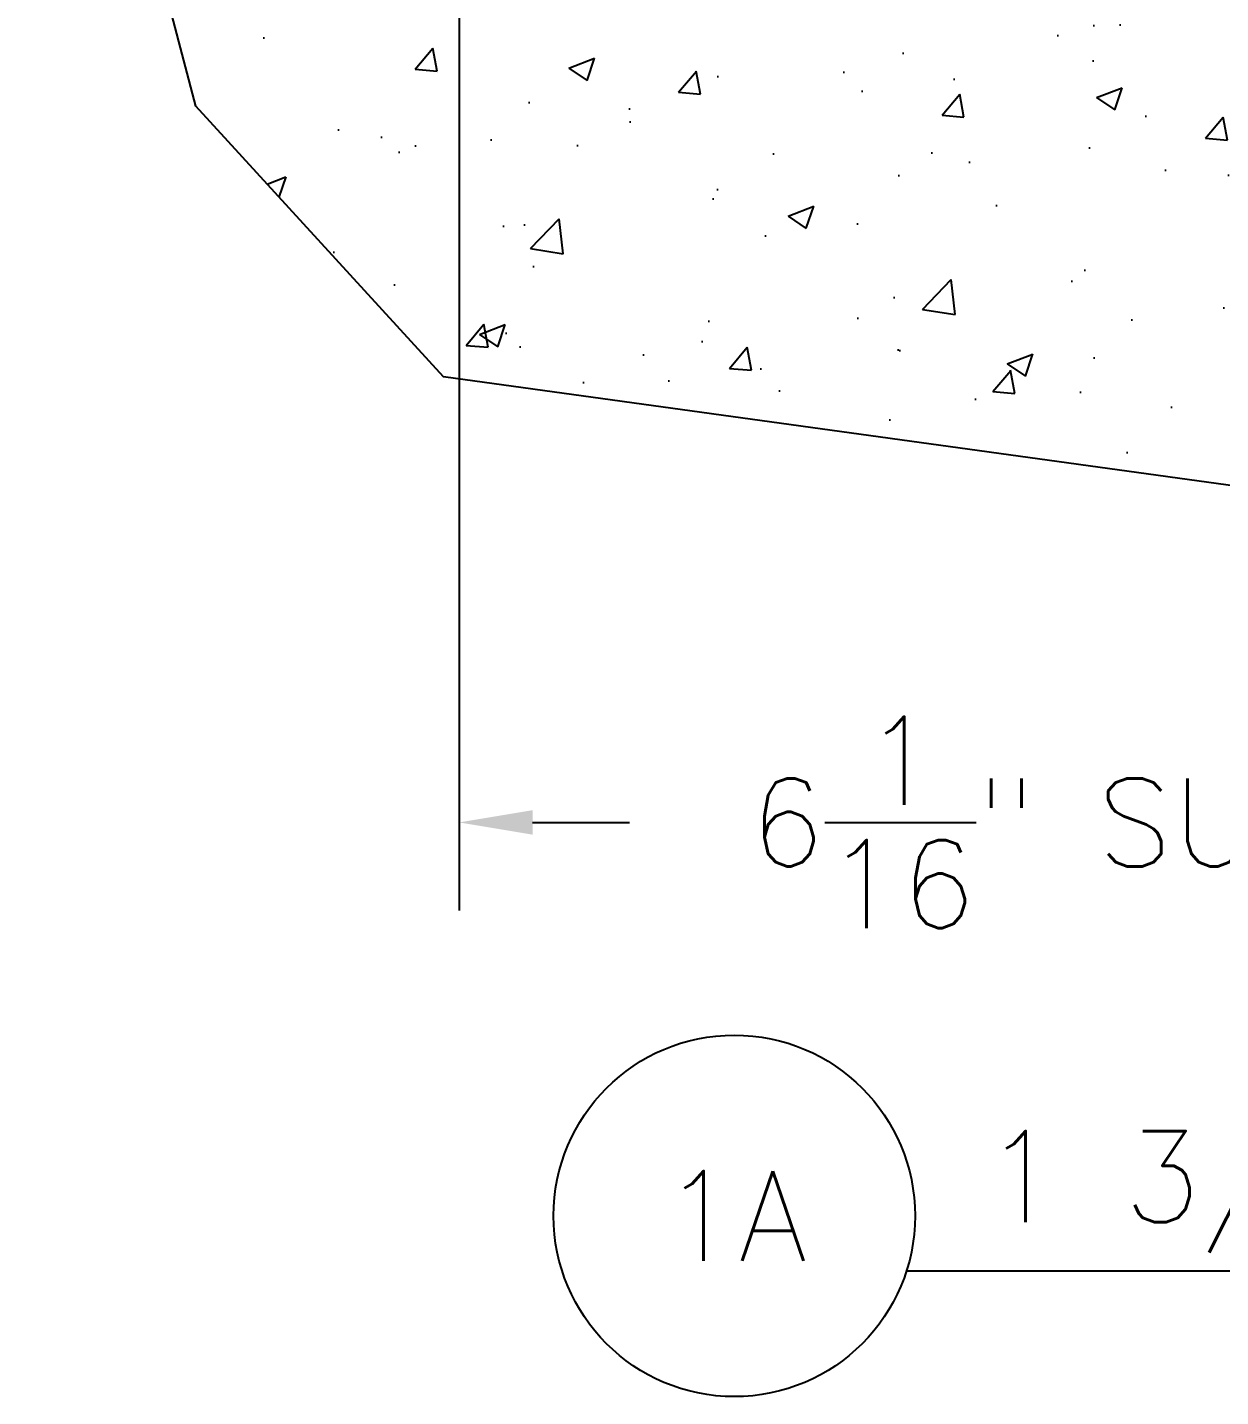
# Model space of a CAD drawing. Extents: x 0 to 79.8, y 0 to 38.2.
# Drawn here: x 19.789 to 23.038, y 23.934 to 27.663 of the extents above; entities that cross this region are included whole.
import ezdxf
from ezdxf.enums import TextEntityAlignment as Align

# ---------------------------------------------------------------- set-up
doc = ezdxf.new("R2010")
doc.units = 0
doc.header["$MEASUREMENT"] = 0
doc.layers.get('0').update_dxf_attribs({"linetype": 'CONTINUOUS'})
doc.layers.get('DEFPOINTS').update_dxf_attribs({"color": 1, "linetype": 'CONTINUOUS'})
for name, color, linetype in [('TEXT', 7, 'CONTINUOUS'), ('TITLE-BLOCK', 7, 'CONTINUOUS'), ('WALL_COND', 7, 'CONTINUOUS')]:
    doc.layers.add(name, color=color, linetype=linetype)
doc.styles.add('ROMANS', font='romans')
doc.styles.get("Standard").update_dxf_attribs({"font": 'simplex.shx'})
doc.dimstyles.new('QUARTER', dxfattribs={"dimscale": 4, "dimtxt": 0.06, "dimasz": 0.05, "dimexe": 0.06, "dimexo": 0.032, "dimgap": 0.021, "dimtad": 0, "dimdec": 4, "dimzin": 4, "dimdsep": 46, "dimlunit": 5, "dimtxsty": 'ROMANS', "dimcen": 0.09, "dimadec": 0, "dimazin": 1, "dimtfac": 1, "dimtdec": 4, "dimtofl": 0, "dimtmove": 0, "dimatfit": 3, "dimfxl": 0, "dimtolj": 1, "dimtzin": 0, "dimarcsym": 0})

# ---------------------------------------------------------------- blocks, each defined once
blk = doc.blocks.new('*D262')
at = {"color": 0, "lineweight": -2}
for p, q in [((20.9649, 28.3865), (20.9649, 25.2582)), ((27.0199, 28.3865), (27.0199, 25.2582)), ((21.1649, 25.4982), (21.4284, 25.4982)), ((26.8199, 25.4982), (26.5564, 25.4982))]:
    blk.add_line(p, q, dxfattribs=at)
at = {"color": 0}
for points in [[(21.1649, 25.5315), (21.1649, 25.4648), (20.9649, 25.4982)], [(26.8199, 25.5315), (26.8199, 25.4648), (27.0199, 25.4982)]]:
    blk.add_solid(points, dxfattribs=at)
at = {"layer": 'DEFPOINTS', "color": 0}
for p in [(20.9649, 28.5145), (27.0199, 28.5145), (27.0199, 25.4982)]:
    blk.add_point(p, dxfattribs=at)
at = {"color": 0, "insert": (23.9924, 25.4982), "char_height": 0.24, "attachment_point": 5, "style": 'ROMANS'}
blk.add_mtext('\\A1;6{\\H1x;\\S1/16;}" SUB-SILL PAN DEPTH', dxfattribs=at)

msp = doc.modelspace()

# ---------------------------------------------------------------- hatches: boundary and pattern name
at = {"layer": 'TITLE-BLOCK'}
h = msp.add_hatch(dxfattribs=at)
h.set_pattern_fill('AR-CONC', color=256, scale=0.1, style=0)
h.set_pattern_definition([(50, (95.20925, 29.9236), (0.71726, -0.062752), [0.075, -0.825]), (355, (95.20925, 29.9236), (-0.138751, 0.752192), [0.06, -0.66]), (100.4514, (95.269, 29.9184), (0.5785094, 0.6894395), [0.06374, -0.701142]), (46.1842, (95.20925, 30.1236), (1.067241, -0.165519), [0.1125, -1.2375]), (96.6356, (95.2982, 30.1098), (0.934663, 0.974118), [0.09561, -1.051713]), (351.1842, (95.2092, 30.1236), (0.934662, 0.974119), [0.09, -0.99]), (21, (95.30925, 30.0736), (0.596907, -0.402619), [0.075, -0.825]), (326, (95.30925, 30.0736), (0.243315, 0.72515), [0.06, -0.66]), (71.4514, (95.359, 30.0401), (0.8402226, 0.3225305), [0.06374, -0.701142]), (37.5, (95.20925, 29.92363), (0.01215986, 0.33289385), [0, -0.652, 0, -0.67, 0, -0.6625]), (7.5, (95.20925, 29.92363), (0.2630695, 0.3944117), [0, -0.382, 0, -0.637, 0, -0.2525]), (327.5, (94.98625, 29.92363), (0.5338224, -0.0225549), [0, -0.25, 0, -0.78, 0, -1.035]), (317.5, (94.88625, 29.92363), (0.5831862, 0.100105), [0, -0.325, 0, -0.518, 0, -0.735])])
h.paths.add_polyline_path([(20.9348821, 28.4845213), (20.9348821, 29.9170213), (19.8121385, 29.9170213), (19.7890538, 29.5485052), (19.9081258, 29.1776175), (19.9123496, 28.7281285), (20.2481851, 27.4483125), (20.922135, 26.7117447), (23.6246758, 26.3388048), (27.0492913, 26.4589675), (27.7830106, 27.2047187), (28.0463009, 28.0188556), (28.1705675, 28.9659561), (28.1554763, 29.8466201), (28.1726257, 29.9170213), (27.0498821, 29.9170213), (27.0498821, 28.4845213), (26.9316321, 28.4845213), (26.9316321, 28.0808134), (27.0802961, 27.9321494), (26.9908931, 27.7558654), (27.1144407, 27.6050064), (26.9718531, 27.4415771), (27.0951101, 27.2454614), (27.0205532, 26.9220102), (26.6796584, 26.9616995), (26.330105, 26.7797584), (26.1461836, 26.8444629), (25.8317657, 26.756322), (25.6122205, 26.9405209), (25.0066145, 26.792523), (24.780015, 26.9588132), (24.8480414, 27.2637335), (24.7004913, 27.4324614), (24.7970591, 27.7838075), (24.7230215, 27.9053507), (24.8691321, 28.0808134), (24.8691321, 28.4845213)])

# ---------------------------------------------------------------- linework, layer by layer
msp.add_circle((21.7141523, 24.4266234), 0.4921875)
msp.add_line((22.1829257, 24.2766234), (26.8734171, 24.2766234), dxfattribs=at)
at = {"layer": 'WALL_COND', "color": 7}
msp.add_lwpolyline([(26.5253821, 28.4845213), (27.5198821, 28.4845213), (27.5198821, 29.9170213), (28.1726257, 29.9170213), (28.1554763, 29.8466201), (28.1705675, 28.9659561), (28.0463009, 28.0188556), (27.7830106, 27.2047187), (27.0492913, 26.4589675), (23.6246758, 26.3388048), (20.922135, 26.7117447), (20.2481851, 27.4483125), (19.9123496, 28.7281285), (19.9081258, 29.1776175), (19.7890538, 29.5485052), (19.8121385, 29.9170213), (20.4648821, 29.9170213), (20.4648821, 28.4845213), (25.2753821, 28.4845213)], dxfattribs=at)

# ---------------------------------------------------------------- texts
msp.add_attdef('1A', text='', height=0.244125).set_placement((21.7141523, 24.4266234), align=Align.MIDDLE_CENTER)
at = {"layer": 'TEXT', "insert": (22.3904234, 24.4924167), "char_height": 0.248, "width": 4.770290033, "attachment_point": 4, "style": 'ROMANS'}
msp.add_mtext('1 3/8" SUB-SILLPAN', dxfattribs=at)

# ---------------------------------------------------------------- dimensions: what is measured, and where the dimension line sits
dim = msp.add_linear_dim(base=(27.0198821, 25.4981749), p1=(20.9648821, 28.5145213), p2=(27.0198821, 28.5145213), text='<> SUB-SILL PAN DEPTH', dimstyle='QUARTER', override={"dimpost": '"'})
dim.commit()
dim.dimension.update_dxf_attribs({"geometry": '*D262', "text_midpoint": (23.9923821, 25.4981749), "dimtype": 160})

doc.saveas('drawing.dxf')
